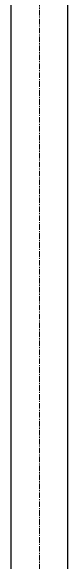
# Model space of a CAD drawing. Extents: x 0 to 3160, y 0 to 2315.
# Drawn here: x 1068.6 to 1087.6, y 582.7 to 768 of the extents above; entities that cross this region are included whole.
import ezdxf

# ---------------------------------------------------------------- set-up
doc = ezdxf.new("R2010")
doc.units = 0
doc.header["$LTSCALE"] = 10
doc.header["$MEASUREMENT"] = 0
doc.linetypes.add('CENTER', pattern=[0.6, 0.375, -0.075, 0.075, -0.075])
doc.linetypes.add('CENTER2', pattern=[28.575000000000003, 19.05, -3.175, 3.175, -3.175])
doc.layers.add('Cneter', color=1, linetype='CENTER2', lineweight=13)
doc.layers.add('DEF_LAYER_ASSEM_MEMBER', color=7, linetype='CONTINUOUS')

msp = doc.modelspace()

# ---------------------------------------------------------------- linework, layer by layer
at = {"layer": 'Cneter', "linetype": 'CENTER', "lineweight": 5, "ltscale": 0.5}
msp.add_line((1078.088350961107, 523.5416439069024), (1078.088350961107, 1465.497907856703), dxfattribs=at)
at = {"layer": 'DEF_LAYER_ASSEM_MEMBER', "color": 7, "linetype": 'Continuous'}
for p, q in [((1068.588350961107, 537.4979078567026), (1068.588350961107, 1338.880638708803)), ((1087.588350961107, 537.4979078567026), (1087.588350961107, 1338.880638708803))]:
    msp.add_line(p, q, dxfattribs=at)

doc.saveas('drawing.dxf')
